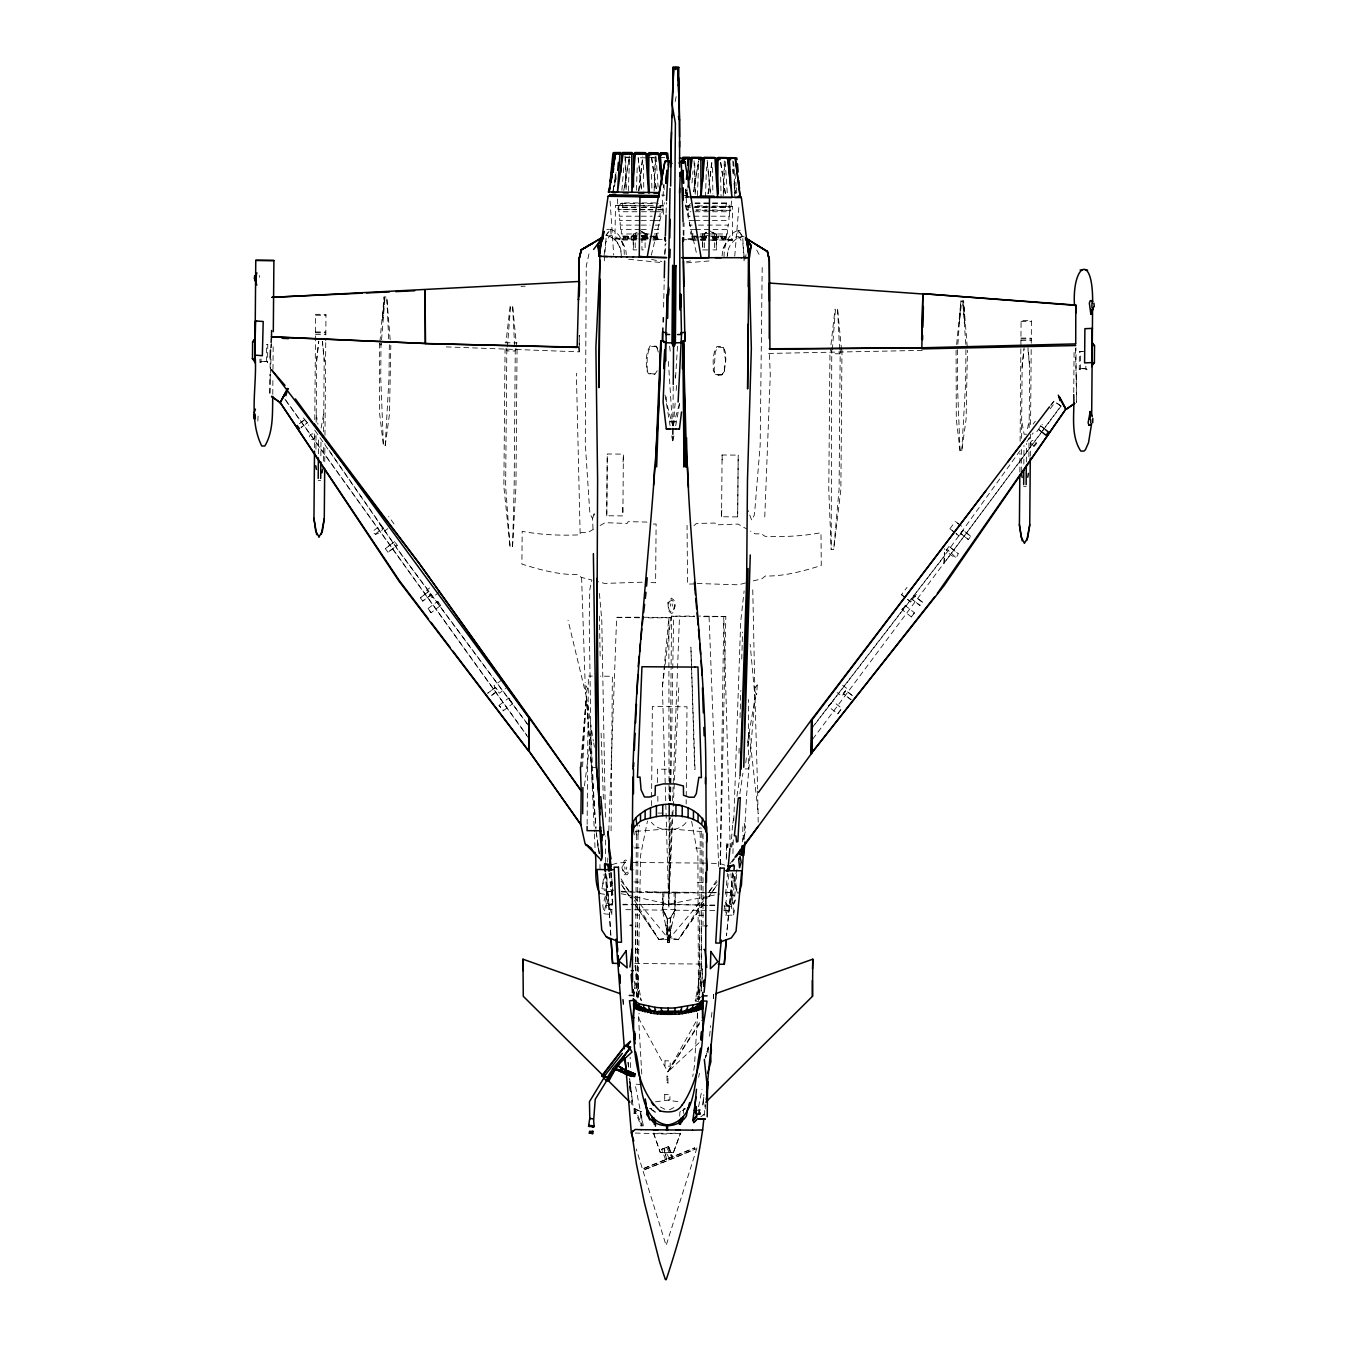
<?xml version="1.0" encoding="UTF-8"?>
<svg xmlns="http://www.w3.org/2000/svg" width="1347" height="1347" viewBox="0 0 1347 1347"><rect width="100%" height="100%" fill="white"/><g stroke="black" fill="none" stroke-linecap="round" stroke-linejoin="round"><path stroke-width="0.75" stroke-dasharray="5 3.75" d="M744.218 257.344L742.837 243.47L739.065 236.904L737.516 236.466L738.173 230.371L742.062 230.539M1076.556 375.207L1076.438 402.399L1075.916 347.644M663.65 214.291L663.667 205.889L660.182 205.67M699.733 926.315L699.682 962.836L697.712 999.188L699.362 999.205L701.332 962.852L701.905 835.14L700.861 827.496M701.383 926.332L701.332 962.852L699.362 999.171L697.712 999.171L699.531 962.869L700.255 835.14L699.211 827.496M710.745 240.035L732.482 240.086L732.532 206.495L711.586 205.973M815.07 724.114L944.601 555.806L944.617 548.616M270.141 368.202L270.175 357.847M636.34 834.803L635.616 962.516L637.013 998.834L635.464 962.499L635.818 925.978M637.99 834.82L637.266 962.533L638.663 998.868L637.114 962.499L637.468 925.961M703.033 926.332L703.033 831.335M380.982 342.626L380.746 377.716L383.44 445.689L385.191 445.705L389.485 414.017L390.815 345.287M515.261 349.193L514.167 486.57L512.567 546.697L510.058 546.663L503.862 486.604L505.058 349.041M517.046 349.142L515.952 486.705L512.567 546.697M606.773 515.766L607.261 453.99L623.375 454.124L622.886 515.901L606.773 515.766L607.261 453.99M840.225 347.863L839.08 489.382L833.675 549.475L831.166 549.458L828.775 489.432L829.971 351.87M841.976 349.883L840.865 489.533L833.675 549.475M957.582 349.698L957.347 382.733L960.057 450.689L961.792 450.706L966.102 419.018L967.432 350.287M259.954 359.06L259.937 362.596L261.453 361.518L267.06 361.585L267.615 362.663L267.767 344.478L266.639 344.445L266.487 362.663M261.049 362.629L261.082 359.043M272.784 394.351L272.902 379.719M272.986 369.263L273.188 344.159M314.541 447.692L314.693 430.131M314.777 419.641L315.653 314.306L325.974 314.39L325.755 340.724M315.939 449.208L316.074 432.202M316.158 422.318L316.697 358.773L318.633 341.515M318.414 453.754L318.549 437.304M320.872 455.825L321.007 439.375M323.347 461.112L323.482 444.409M323.6 431.899L324.206 358.841L322.539 341.549M324.762 461.718L324.913 443.584M324.981 435.182L325.755 342.071M379.5 343.148L379.669 413.933L383.44 445.689M389.334 344.748L389.014 377.8L385.191 445.705M506.826 349.126L505.647 486.486L510.058 546.663M587.124 824.364L588.353 676.059L592.36 676.093M606.588 891.478L607.194 874.691M611.083 830.846L612.363 676.261L600.358 676.16M627.971 872.081L625.783 873.058M634.117 1113.548L634.168 1109.036L635.7 1109.052L635.666 1113.565L634.117 1113.548L635.666 1113.565M634.892 1113.582L634.168 1109.036M651.527 805.624L651.578 799.377M651.594 797.306L652.352 706.502L686.987 706.788L686.229 797.677M703.824 903.551L678.332 939.482L658.936 939.549L635.178 904.679M673.382 1152.645L680.521 1133.164L673.382 1152.645L660.316 1152.544L653.514 1132.945M625.783 909.663L662.657 910.117L662.808 892.152L645.567 891.933M665.149 664.408L670.907 617.785L668.853 617.633L662.387 686.717L668.836 908.316L669.779 817.545M669.914 800.758L671.109 666.496M671.126 664.391L671.564 616.151L694.547 616.05M671.429 600.476L669.24 601.553L668.297 605.864L669.173 610.208L671.328 612.026L673.517 610.242L674.46 605.931L673.584 601.587L671.429 599.769M673.87 435.889L672.759 441.984L672.81 436.175M672.894 425.804L673.231 386.32M675.352 892.27L675.201 910.235L716.318 910.42M683.535 1113.43L683.586 1108.918L685.118 1108.935L683.586 1108.918M686.179 803.89L686.212 799.748M698.857 1114.121L698.908 1109.608L700.44 1109.625L700.389 1114.137L698.857 1114.121L700.389 1114.137M699.632 1114.137L698.908 1109.608M721.554 516.76L722.093 454.983L738.207 455.134L737.668 516.911L721.554 516.76L721.84 508.223M726.319 859.319L726.437 843.643L727.868 843.643L727.835 847.566M726.538 857.433L726.437 843.643M735.698 899.914L732.347 906.868L725.848 904.948L725.881 915.539L733.627 914.933L730.95 873.698M737.668 516.911L738.207 455.134M831.773 347.779L831.166 549.458M956.084 350.186L956.286 418.934L960.057 450.689M965.934 349.765L965.631 382.801L961.792 450.706M1019.847 471.989L1019.999 453.097M1020.1 441.277L1021.093 320.485L1031.432 320.569L1031.213 346.903M1021.262 471.938L1021.447 448.871M1021.531 438.381L1022.137 364.953L1024.09 347.694M1023.838 464.042L1023.989 445.537M1026.33 462.004L1026.481 443.5M1028.889 456.852L1029.041 438.061M1029.142 427.622L1029.647 365.003L1027.997 347.728M1030.303 456.061L1030.489 434.306M1030.573 424.574L1031.196 348.233M1073.744 392.499L1074.115 348.991M1083.241 351.533L1079.402 351.533L1079.25 369.718L1079.823 368.657L1083.106 368.657L1086.389 368.708L1086.945 369.785L1086.962 366.249M1080.378 369.735L1080.53 351.516L1079.402 351.533M1085.817 369.785L1085.85 366.216M269.838 393.307L270.057 374.483M669.627 800.64L670.082 769.272L657.42 769.154L657.639 783.802M697.359 1013.533L697.291 1019.224L667.843 1071.858L639.017 1018.921L639.017 1013.213M720.174 864.538L723.777 616.488L698.706 616.067M758.193 822.209L757.654 791.059M604.18 254.684L605.763 242.275L609.635 235.776L611.184 235.371C620.209 237.156 626.304 245.659 626.237 254.634M653.278 205.519L615.478 205.35L614.956 238.941L639.269 239.497M621.253 891.832L669.105 893.061L670.335 817.578M670.604 800.808L672.725 670.806M672.759 668.701L673.618 616.286L671.564 616.151M683.889 235.355L684.074 222.743M269.939 393.105L270.158 373.557M611.791 914.546L611.993 903.972L605.477 905.756L604.062 913.822L611.791 914.546L608.743 904.174L612.784 904.207M581.433 767.083L586.315 696.382L568.047 620.26M637.771 998.06L640.65 854.907L647.469 820.98M663.6 307.183L664.223 279.907M720.392 864.555L725.831 616.623L723.777 616.488L729.316 815.137M762.2 267.514L760.163 445.2L754.808 510.58L754.202 515.345L751.609 520.06L747.989 510.328M712.681 892.455L662.808 892.169L662.926 910.151L667.152 917.677L668.802 917.879L670.469 917.711L674.83 910.269L675.251 892.27L621.119 891.647M1060.897 406.003L1055.105 401.978L1060.897 406.003L944.079 563.181L944.449 552.27M708.455 1047.309L705.39 1057.934L708.96 1044.43M732.92 853.543L733.29 839.164M733.761 820.693L740.715 621.556L744.116 590.929M605.679 862.484L605.578 835.999M738.998 753.192L739.183 746.928M740.042 717.665L740.833 690.489M741.742 659.138L742.534 631.962M664.812 254.718L665.132 244.278M666.108 212.927L666.428 202.488M944.079 563.181L944.382 553.078M655.214 156.151L654.103 191.072L655.871 156.774M724.316 160.95L723.187 195.871L724.972 161.573M636.424 190.297L637.316 164.115M705.458 197.117L706.485 166.91M623.089 462.072L623.375 454.124M628.325 190.887L629.605 156.572M607.665 862.131L607.817 857.955M608.81 830.745L611.117 767.975M611.184 765.871L616.64 617.313L639.623 617.212M657.201 370.762L654.895 374.247L648.53 373.742L646.425 370.071L646.274 358.184L647.553 350.944L650.197 345.775L656.545 346.263L658.548 351.803M715.324 892.775L669.105 893.061L672.254 809.109M672.574 800.707L677.457 670.57M677.541 668.466L679.511 616M697.426 195.685L698.706 161.371M764.776 516.928L770.282 374.937L769.356 352.459M270.175 378.911L270.343 374.735M270.427 372.648L271.016 358.083M271.437 347.661L271.606 343.502M674.83 910.269L670.469 917.879L668.853 941.856L667.152 917.846L663.229 910.656L663.987 892.808L662.808 892.169M679.696 1116.158L679.881 1112.083L682.744 1109.844M635.363 904.679L668.701 904.224L678.939 684.242M718.557 375.173L721.756 374.82L724.08 371.604L725.528 360.137L723.423 346.836L717.075 346.347L714.432 351.516L713.152 358.757L713.304 370.661L715.409 374.314L721.773 374.853L724.299 371.519L725.848 359.767L725.427 352.375L723.423 346.836M614.703 186.24L615.293 174.167M686.987 188.647L686.583 196.999L687.155 193.042M702.528 968.948L701.417 991.139L702.663 968.88M582.611 766.645L586.315 696.382L593.353 741.018M675.504 909.444L670.587 918.469L669.341 942.513L667.876 942.513L665.957 925.019L667.876 942.513L667.034 918.435L662.269 909.326L675.504 909.444L670.806 929.834L669.341 942.513L671.564 925.069L670.806 929.834L666.63 929.8L662.269 909.326M744.15 839.349L746.693 794.225L755.027 697.864L752.687 586.248M730.882 847.6L732.532 825.273M743.275 839.956L743.51 835.847L740.597 835.797M724.046 256.991C723.962 246.568 727.144 233.974 738.173 230.371L742.702 236.5L746.103 238.335M697.679 1012.944L694.429 1066.167L692.762 1076.522M677.507 346.246L675.436 379.719L675.217 375.729M390.175 339.848L386.757 296.98L384.097 296.963L382.497 320.704L385.023 296.963L381.134 345.068L379.719 343.839M713.422 998.245L713.691 994.355L713.287 998.531M689.31 196.477L686.465 196.477L686.919 190.23M713.405 998.548L713.691 994.355M658.296 352.106L656.545 346.263M727.868 843.643L727.616 847.061L726.622 847.044M732.751 872.856L726.488 935.811L732.667 873.075M604.365 260.796L606.268 235.287C614.855 237.139 621.388 245.12 621.236 253.926M615.158 182.047L615.764 173.864L616.253 180.195M957.869 344.327L960.933 300.886L959.249 323.179L961.741 300.903L963.61 300.92L967.213 346.701M507.415 346.869L510.564 306.375L512.651 306.392L516.608 346.768M605.359 874.186L601.823 888.683L606.588 891.445L605.477 905.756L610.359 905.016L612.868 901.648M832.328 349.681L835.477 309.204L837.581 309.221L841.521 349.58L839.838 353.806L832.025 353.739L830.409 349.496L835.022 309.187M270.646 348.115L270.932 344.377M657.706 209.863L661.899 209.745L663.886 184.775M708.842 210.401L730.764 210.351L731.589 199.945M733.728 172.887L734.064 168.729M673.348 425.585L675.167 402.854M676.16 390.445L676.817 382.178M621.893 190.247L623.897 166.085M691.988 182.956L692.998 170.884M510.109 306.375L505.967 342.559M580.405 766.999L586.315 696.382L595.997 827.866M685.236 193.463L685.589 189.422M734.738 256.166L739.099 204.306M742.399 841.875L742.719 838.036L745.261 838.204M379.905 341.801L384.097 296.963M724.046 910.875L724.821 902.557M725.595 894.24L727.548 873.445M630.514 1067.599L630.177 1057.277M703.824 1097.115L702.831 1105.146L703.858 1094.69M707.95 1052.883L708.775 1044.514M709.6 1036.163L710.627 1025.707M711.435 1017.339L712.26 1008.987M733.593 874.035L730.596 904.662L725.764 904.679L728.929 874.051M664.879 253.472L665.906 243.117M956.639 344.529L960.933 300.886M686.953 197.066L687.374 193.042M704.178 1115.468L705.256 1105.146M624.772 866.946L624.991 869.27M672.389 606.217L672.17 603.894M316.663 361.08L318.835 341.229M745.8 762.823L746.693 754.674M747.585 746.507L749.168 732.145L758.31 813.841M1022.12 367.26L1024.074 349.378M638.747 190.971L642.755 156.084M708.084 193.732L711.856 160.882M686.465 196.477L686.953 192.318M702.831 1105.146L703.841 1096.963M638.747 191.005L642.957 156.723M708.101 193.8L712.294 159.502M662.387 686.717L664.896 666.428M602.783 883.918L604.012 874.304M584.463 785.789L591.552 730.781M732.482 240.086L727.313 239.8L723.137 248.606L721.908 256.907M744.251 236.937L742.702 236.5C733.644 238.116 727.414 246.535 727.329 255.509M634.69 834.82L635.245 830.981M636.34 834.837L637.737 825.256M637.99 834.837L639.387 825.273M727.094 256.923L728.323 248.623M732.852 823.202L734.115 814.901M736.944 796.229L740.092 775.485M731.758 847.061L733.004 838.844M739.84 793.72L742.938 773.212M747.602 742.433L755.027 697.847L750.144 644.253M613.121 190.601L616.084 172.483M629.352 156.572L623.745 190.819L629.672 155.949M698.453 161.371L693.503 191.594L698.773 160.748M733.627 914.933L735.058 906.582M321.108 428.06L323.751 413.377M1027.559 428.716L1029.209 419.54M613.154 190.567L616.135 174.184M675.706 425.703L679.764 403.325M698.655 1077.28L699.396 1073.273M701.939 966.001L695.204 1000.939L700.524 1002.101M698.588 1106.712L702.006 1089.252M675.184 101.53L676.733 93.566M725.629 207.32L726.572 202.926M588.993 253.876L586.265 265.999L585.288 443.685L589.565 509.149L590.053 513.897L592.596 518.679L593.017 529.506M651.258 255.256L664.391 202.673M679.359 403.814L675.083 419.17M746.12 254.532L744.133 262.008L742.685 236.466L738.173 230.371M606.588 891.428L612.868 891.596L606.588 891.445L602.783 905.437L604.062 913.822M593.943 513.864L592.596 518.679L594.633 513.83M705.39 1057.934L708.135 1048.101M674.527 421.005L672.894 426.494L671.378 420.769M725.881 915.539L729.114 905.235L723.036 905.15M696.955 1147.897L666.125 1245.504L636.255 1149.008M670.671 603.877L670.419 606.201M626.507 869.27L626.759 866.963M702.174 981.576L695.204 1000.939L702.528 996.022M516.036 348.166L514.924 350.978L507.095 350.91L506.034 348.082M698.386 1114.272L700.608 1108.985L694.749 1111.443M257.833 421.055L258.203 413.697M656.511 346.718L650.769 346.263L648.362 351.331L647.166 358.403L647.25 369.987L649.153 373.557L654.895 374.011M961.539 526.206L955.427 521.407L961.505 526.239M954.467 532.402L949.921 528.765L954.501 532.368M955.444 557.254C934.347 535.668 955.528 566.548 958.188 553.617L949.029 546.411L958.188 553.617M723.137 248.606L727.313 241.837L732.6 238.082L737.516 236.466M912.172 599.348L914.63 596.064L922.375 602.16L919.917 605.426L912.172 599.348L919.917 605.426M960.546 533.463L968.308 539.507L960.546 533.463L963.004 530.179L970.749 536.274L968.291 539.541M699.026 1042.78L667.843 1071.858L700.204 1021.615M703.403 900.89L678.332 939.718L668.567 937.31L658.936 939.549L635.178 904.814M709.111 892.068L717.092 879.709M1042.898 432.808L1038.251 429.171L1040.709 425.888L1046.905 430.754M1040.709 425.888L1045.323 429.575M667.843 1071.858L702.157 1019.965M703.824 903.685L678.332 939.718L668.567 937.31M715.964 886.511L708.69 896.816L717.176 884.743M812.258 727.498L944.365 555.89L1021.043 449.342M1026.953 441.496L1033.098 432.959M1050.239 408.747L1055.206 402.248M732.398 861.895L734.856 858.51M686.027 822.562C678.635 832.328 658.599 832.227 651.392 822.259M812.746 739.116L1061.183 405.969M949.888 528.815L955.427 521.407M901.53 594.701L906.144 598.253L901.53 594.701L907.036 587.343M1033.166 424.086L1035.372 421.14M828.237 706.417L832.884 701.299L828.237 706.417L837.733 713.843L841.841 708.37L832.362 700.928M946.301 550.064L949.029 546.411M901.918 609.534L905.42 605.679L901.918 609.534L911.363 616.926L914.461 612.801L905.016 605.409M1036.786 431.663L1042.292 424.305M959.081 535.971L956.016 533.564L959.047 536.005L964.587 528.613M907.625 599.499L910.69 601.89L916.229 594.498L913.182 592.108M731.185 862.131L733.644 858.881L729.956 863.747M1050.711 405.194L1055.762 398.527M1050.98 405.279L1056.065 398.594M628.409 873.092L627.146 874.742L624.2 874.708L621.893 867.62L624.318 860.565L625.799 859.992L628.493 862.265M621.27 256.014C621.354 246.619 615.747 237.156 605.998 235.304L610.629 229.259C621.001 232.846 624.436 244.632 624.25 254.634M605.998 235.304L610.629 229.259L606.739 229.36M721.756 374.82L724.299 371.519M910.69 601.89L907.659 599.449M1030.287 442.927L1033.991 446.093C1026.431 444.712 1033.519 435.822 1036.264 443.281M655.753 202.926L621.169 202.926L618.307 207.118L635.649 207.118M690.506 203.481L687.66 207.118L691.617 207.118M970.716 536.308L962.97 530.213M658.936 939.314L668.853 939.246L703.723 897.809M709.078 891.428L717.126 881.864M922.375 602.16L914.613 596.115M693.974 525.65L696.332 523.461L715.004 523.057L715.998 524.859L738.038 524.067L746.608 528.916M499.08 705.34L508.695 698.083L512.719 703.639L503.105 710.896L499.08 705.34L503.643 710.543M304.944 419.456L298.664 424.221L304.961 419.489L307.352 422.773L301.071 427.538L307.352 422.773M388.003 552.287L385.326 548.599L394.604 541.561L397.281 545.266L387.97 552.253L397.281 545.266M422.722 601.082L420.331 597.765L428.178 591.804L430.569 595.138L422.722 601.082L430.569 595.138M428.077 608.541L437.64 601.318L440.654 605.493L431.091 612.717L428.077 608.541L431.091 612.717M495.494 687.324L487.648 693.284L495.528 687.357L497.902 690.641L490.055 696.584M491.604 695.389L497.902 690.641M375.443 534.321C393.644 516.339 375.173 542.588 373.068 531.038L380.932 525.128L383.306 528.411M387.852 528.63L384.737 530.937L387.818 528.596M385.36 548.633L394.637 541.612M429.727 587.898L426.595 590.205L432.017 597.698L439.728 591.804M420.348 597.799L428.194 591.838M501.842 679.898L493.962 685.758L499.35 693.2L505.63 688.485M700.827 1116.798L704.094 1114.457L699.497 1114.407M508.695 698.083L512.719 703.639M437.64 601.318L440.654 605.493M703.656 233.974L706.586 232.24L703.454 233.974M634.1 233.974L637.131 232.24M593.438 529.27L587.999 532.435L581.584 532.419L578.233 534.894C559.476 535.685 540.602 534.776 522.181 531.341L521.895 564.09C540.063 569.781 558.618 574.916 577.897 574.613L581.214 577.375L591.872 580.018L589.784 589.632L589.245 620.293L591.333 767.504L594.381 831.874M600.088 525.515L605.123 522.67L627.163 523.461L628.157 521.659L646.829 522.064L648.042 523.175M675.251 892.27L674.056 892.893L674.51 910.757M669.442 1109.81L674.864 1107.066M661.646 1149.294L668.802 1146.415L672.507 1156.787L666.597 1159.228L665.536 1159.615L661.646 1149.294L668.802 1146.415M643.63 1168.506L694.715 1147.897L695.22 1149.193L669.678 1159.818L644.135 1169.802L643.63 1168.506L694.715 1147.897M644.135 1169.802L695.22 1149.193M667.742 1146.802L672.507 1156.787L665.536 1159.615M737.786 238.116L742.702 236.5L745.985 238.234M612.178 864.606L617.65 862.922L627.062 862.518M745.598 582.931L738.543 584.817L696.837 583.47M753.293 580.911L761.964 578.772L765.264 576.028C784.543 576.331 803.098 571.179 821.266 565.487L820.997 532.738C802.559 536.173 783.685 537.083 764.944 536.291L761.577 533.816L755.162 533.85L750.548 531.139M634.993 896.748L668.701 904.224L707.495 896.428M709.549 896.024L719.753 893.97M686.482 261.705L690.573 260.964M637.266 235.237L614.956 238.941L637.064 238.924M687.879 238.874L708.168 235.489M729.737 895.957L738.207 894.711M655.518 1101.795L667.708 1100.196L679.865 1101.93M675.201 1133.096L666.883 1134.039L631.288 1132.928M686.583 262.867L709.28 260.931M635.868 831.335L669.341 828.792L702.41 831.655M617.431 198.952L618.071 209.374L636.609 209.29M685.64 189.136L686.936 209.964L688.014 209.896M521.053 286.406L525.229 286.187M670.907 617.785L645.853 617.869M725.831 616.623L700.777 616.707M653.228 524.084L656.107 523.966L655.619 582.729L650.433 582.561M698.521 915.421L705.676 915.152M698.42 949.787L701.77 949.669M697.679 882.487L703.808 882.302M694.446 583.908L687.542 584.127L687.054 525.364M642.182 582.19L604.618 583.419L597.529 581.534M745.127 768.952L748.646 768.868L748.376 699.43M634.218 847.937L642.536 847.751M768.531 353.453L922.274 350.372M662.101 239.513L653.834 239.564M658.885 205.973L663.667 205.889M685.859 205.923L694.008 205.872M732.532 206.495L712.058 206.529M725.41 892.606L731.472 892.522M622.853 904.847L633.275 904.713M639.505 232.98L642.266 232.947M266.639 344.478L267.767 344.478M632.231 862.467L706.182 863.107M684.646 195.332L687.761 195.315M634.033 1108.413L640.499 1111.814L641.155 1126.143L634.033 1108.413L641.458 1111.814L642.115 1126.143L635.009 1108.413M640.499 1111.814L641.458 1111.814M695.052 202.926L727.498 202.926L730.444 207.118L695.17 207.118M621.169 203.481L656.612 203.481M695.052 203.481L727.498 203.481M641.492 207.118L655.905 207.118M656.78 207.118L661.091 207.118L658.144 203.481M636.205 207.32L618.795 207.32L618.795 211.748L639.96 211.748M641.425 207.32L655.484 207.32M656.326 207.32L660.552 207.32L660.552 211.748L656.326 211.748M690.455 207.32L688.132 207.32L688.132 211.748L690.876 211.748M694.193 207.32L729.906 207.32L729.906 211.748L694.244 211.748M641.391 211.748L655.484 211.748M639.96 216.194L619.25 216.194L619.25 211.748M641.34 216.194L652.116 216.194M657.959 216.194L660.081 216.194L660.081 211.748M639.96 220.622L619.704 220.622L619.704 216.194M641.307 220.622L654.777 220.622M655.214 220.622L659.626 220.622L659.626 216.194M693.991 220.622L689.058 220.622L689.058 216.194M694.917 220.622L728.98 220.622L728.98 216.194M639.977 225.101L620.176 225.101L620.176 220.622M641.273 225.101L650.079 225.101M655.214 225.101L659.154 225.101L659.154 220.622M692.139 225.101L689.512 225.101L689.512 220.622M698.504 225.101L728.508 225.101L728.508 220.622M639.977 229.529L620.63 229.529L620.63 225.101M641.223 229.529L649.826 229.529M654.288 229.529L658.7 229.529L658.7 225.101M695.22 229.529L689.967 229.529L689.967 225.101M695.574 229.529L728.037 229.529L728.037 225.101M649.069 233.974L621.321 233.974L621.321 229.529M654.288 233.974L657.993 233.974L657.993 229.529M693.402 233.974L690.674 233.974L690.674 229.529M700.137 233.974L727.346 233.974L727.346 229.529M636.289 236.045L622.011 236.045L622.011 233.974M641.071 236.045L649.069 236.045M652.79 236.045L657.302 236.045L657.302 233.974M696.618 236.045L691.348 236.045L691.348 233.974M700.103 236.045L726.656 236.045L726.656 233.974M637.114 236.5L622.735 236.5L622.802 238.082L637.114 238.082M641.509 236.5L657.589 236.5L657.521 238.082L641.509 238.082M692.089 236.5L707.714 236.5M711.755 236.5L726.942 236.5L726.875 238.082L711.755 238.082M692.089 238.082L707.276 238.082M688.418 239.48L697.039 239.463M636.289 240.035L623.156 240.035L623.156 236.045M641.071 240.035L649.742 240.035M652.79 240.035L656.141 240.035L656.141 236.045M697.409 240.035L692.51 240.035L692.51 236.045M700.103 240.035L710.425 240.035M636.676 249.902L633.191 249.902L633.191 233.974M707.714 249.902L702.528 249.902L702.528 233.974M713.001 249.902L716.486 249.902L716.486 233.974M625.362 157.128L628.931 157.144M651.897 157.852L655.467 157.868M685.741 196.696L689.108 196.696M652.857 209.879L639.977 209.812M695.978 209.846L707.158 209.896M712.681 892.505L716.469 892.472M725.242 892.539L731.64 892.522L731.488 910.488L723.911 910.454M655.063 1111.864L649.624 1108.446L655.063 1111.864L655.181 1115.956M685.017 197.403L689.092 197.437M675.352 892.303L692.493 892.354M640.414 157.784L646.358 157.818M697.426 205.872L706.299 205.923M643.209 205.923L650.534 205.973M700.592 239.497L707.697 239.53M641.105 239.513L650.348 239.564M711.822 240.12L719.214 240.17M622.92 904.258L626.961 904.292M631.103 904.308L714.937 905.066M634.74 963.475L702.124 964.065M315.636 315.232L325.974 315.316M1021.093 321.411L1031.432 321.495M315.501 331.951L325.839 332.052M1020.959 338.046L1031.28 338.215M315.501 332.793L325.822 332.877M1020.942 338.973L1031.28 339.057M315.484 334.342L325.806 334.426M1020.942 340.522L1031.263 340.606M505.108 342.795L517.096 342.896M1026.566 434.222L1024.09 434.205L1021.683 420.651M318.195 480.475L320.67 480.509M1023.653 486.654L1026.128 486.671M658.06 813.083L663.768 813.133M667.034 918.435L670.587 918.469M667.034 1076.741L667.96 1076.758M666.984 1082.298L667.927 1082.314M680.521 1133.416L653.514 1133.181L660.316 1152.544M660.333 1152.392L673.382 1152.493M639.993 209.307L652.874 209.475M712.243 209.947L730.764 210.351M636.592 209.778L618.071 209.374M707.158 210.385L695.961 210.25M639.539 205.906L615.478 205.35M708.404 206.495L692.644 206.293M713.068 239.598L727.313 239.8M638.832 238.941L647.789 239.025M700.996 240.019L706.333 240.086M1080.53 351.567L1083.241 351.584M694.547 616.64L673.618 616.286M643.782 617.229L668.853 617.633L669.021 800.556M639.623 617.802L616.64 617.313M612.228 891.562L606.352 891.428L606.201 909.393L612.077 909.478M622.011 891.647L625.934 891.748M648.328 157.279L655.467 157.38M625.362 157.599L632.501 157.7M684.175 1108.733L685.387 1108.749L679.881 1112.083M653.127 239.109L661.731 239.311M695.709 239.951L683.939 239.665M661.714 195.079L664.812 195.163M684.646 195.736L687.745 195.803M1079.823 368.657L1086.389 368.708M260.493 361.535L267.06 361.585M591.333 767.504L598.051 767.672M705.592 233.502L708.354 233.57M668.701 904.224L707.579 905.42M709.616 905.47L715.762 905.655M723.945 905.908L732.33 906.851M661.141 157.498L664.778 157.616M686.061 206.125L689.277 206.226M657.706 209.56L661.899 209.745M695.658 848.038L703.976 848.307M446.295 346.886L579.21 351.87L579.277 335.302L579.21 351.87L578.57 347.156M633.999 881.931L640.128 882.184M635.279 949.315L638.63 949.467M635.346 914.933L638.916 915.101M711.368 863.259L720.763 863.814L726.201 865.599M641.121 1084.638L635.043 1084.049L644.051 1129.392M686.936 209.964L688.014 210.048M628.712 259.247L661.798 262.648M715.409 374.314L718.86 375.207M601.823 888.683L613.558 890.199M621.371 891.192L625.277 891.697M599.701 893.516L608.137 894.896L610.865 936.822M712.176 236.23L732.246 239.951M641.307 235.27L651.342 237.123M653.346 237.493L661.377 238.991M651.578 259.449L661.865 261.486M608.743 904.174L610.982 936.838M621.119 893.684L633.023 896.311M723.39 347.56L717.648 347.105L715.24 352.173L714.129 370.829L716.032 374.399M625.783 873.849L622.971 870.044L623.004 865.346L625.884 861.592L628.039 863.41M660.451 1106.998L665.839 1109.793M712.546 232.24L715.577 233.974M646.223 233.974L641.677 231.381L646.021 233.974M712.445 232.24L715.375 233.974M911.363 616.926L914.461 612.801M837.733 713.843L841.841 708.37M842.633 685.253L847.33 688.822L841.774 696.214L837.11 692.611M851.018 699.767L843.273 693.671L845.731 690.405L853.476 696.5L845.714 690.439L843.306 693.654L851.051 699.75M1038.268 429.121L1044.464 434.003M709.515 230.505L713.809 233.974M640.162 230.505L644.455 233.974M621.119 881.039L629.066 890.737M634.37 897.203L668.853 939.246M303.412 417.89L308.8 425.332M379.349 523.478L384.754 530.971M527.199 723.625L399.217 551.445L329.089 450.403M528.226 725.242L398.981 551.344L314.945 430.434M394.031 523.949L388.643 516.49M284.992 399.217L526.761 735.209M529.001 738.611L285.177 399.537M725.663 902.591L728.037 906.043M629.234 896.024L620.916 883.901L629.234 896.125M621.085 878.884L629.992 893.162M634.437 900.284L658.936 939.549M663.229 910.656L667.152 917.677L668.853 941.856M756.66 249.986L759.624 255.358M669.156 1158.117L663.852 1148.368L666.597 1159.161L663.852 1148.435M666.597 1147.341L671.715 1157.157L668.516 1146.533M621.304 240.911L623.745 246.77M737.55 893.095L734.553 885.013L732.92 875.297M634.521 981.222L641.256 1000.653L634.925 965.647M736.944 889.896L734.317 875.432M670.857 418.866L666.294 401.692L666.243 395.563M685.286 204.896L697.056 255.644M599.247 853.409L596.115 831.352M622.095 202.926L623.004 207.32M597.546 844.468L599.331 853.863L596.468 833.961M691.651 821.367L697.898 855.412L698.42 1000.669M316.225 414.472L317.943 424.153M593.724 743.073L594.448 747.181M734.182 183.192L735.866 193.463M665.081 395.041L670.082 425.652M671.766 435.872L672.759 441.984M720.578 162.465L725.595 195.298L720.578 161.017M651.477 157.65L656.511 190.499L651.477 156.218M732.398 169.284L732.987 173.325M734.166 181.407L735.95 193.53M599.432 593.488L601.772 620.327L605.409 817.528M641.778 1073.997L638.36 1014.476M608.945 873.159L612.801 902.221M629.689 1079.048L632.922 1105.146L629.689 1078.577M669.644 346.179L670.335 352.392M605.83 874.051L608.137 894.896M707.192 162.886L710.391 193.126M638.091 158.087L641.509 190.348L638.276 157.515M629.756 1086.17L630.396 1092.232M605.746 873.782L608.996 904.241M629.756 1085.951L630.396 1092.08M707.175 160.259L710.408 193.059M628.089 1062.261L628.695 1068.373M735.007 173.645L736.152 185.751M736.338 187.772L736.91 193.833M1027.98 349.412L1029.63 367.327M322.354 341.262L324.172 361.148M610.629 229.259L611.184 235.355M628.005 1062.446L628.375 1066.639M629.672 1081.304L630.581 1091.794M631.322 1100.179L631.692 1104.372M609.77 873.024L612.447 903.702L607.598 903.601L605.123 872.923M610.915 872.418L612.851 895.317M586.315 696.382L595.93 829.264M611.858 878.766L612.885 891.243M611.05 872.536L612.919 897.506M965.816 344.411L962.684 300.903L964.839 323.229L963.61 300.92M599.415 616.084L600.173 657.908M837.581 309.221L839.838 353.806M663.886 184.623L664.425 192.688M610.073 201.107L613.727 255.105M512.651 306.392L514.672 346.92M725.208 161.573L727.464 195.904M656.107 156.774L658.094 187.065M388.677 338.855L386.757 296.98M259.281 275.529L259.399 277.33M668.398 361.434L672.456 425.568M705.003 1103.917L705.373 1110.181M732.819 160.899L733.526 173.241M734.098 183.512L734.805 195.854M623.004 999.575L623.341 1005.855M622.971 999.104L623.375 1006.832M590.777 731.017L594.701 814.649M634.757 984.691L634.942 988.732L634.74 982.721M594.465 833.928L595.037 848.307M709.078 616.758L718.709 866.66M694.059 160.815L695.22 195.046L694.749 162.263M695.052 769.592L690.893 647.116L694.665 769.541M624.957 156.016L626.119 190.247L625.648 157.464M733.745 161.539L734.923 197.908M580.136 533.479L576.381 373.254M581.601 577.476L585.12 682.592M755.01 697.881L757.603 788.988M729.367 817.242L730.192 846.505M1075.462 348.402L1076.337 385.916M720.662 177.131L721.083 197.285M651.594 174.335L651.931 190.466M722.093 454.983L722.245 462.93M712.445 167.584L712.9 193.833M643.378 164.789L643.832 191.055M622.735 507.364L622.886 515.901M683.047 221.447L683.266 236.079M657.824 796.346L657.908 802.627M603.389 799.091L601.116 733.172M599.971 864.606L600.021 870.415M669.038 817.376L669.105 893.061M729.434 211.748L729.434 216.194L688.586 216.194L688.586 211.748M726.168 236.5L726.403 238.082M725.494 236.045L725.494 240.035M724.787 236.5L724.787 238.082M724.316 236.5L724.316 238.082M722.11 236.5L722.127 238.082M721.453 236.5L721.453 238.082M718.591 236.5L718.591 238.082M717.783 236.5L717.799 238.082M716.25 233.974L716.25 249.902M715.728 236.5L715.56 238.082M715.274 236.5L715.274 238.082M714.735 236.5L714.735 238.082M714.449 233.974L714.449 249.902M714.078 236.5L714.078 238.082M713.556 236.5L713.556 238.082M713.371 236.5L713.371 238.082M713.001 236.5L713.001 238.082M712.563 236.5L712.563 238.082M706.451 236.5L706.451 238.082M706.03 236.5L706.03 238.082M705.643 236.5L705.66 238.082M704.952 236.5L704.952 238.082M704.582 233.974L704.582 249.902M704.296 236.5L704.296 238.082M703.757 236.5L703.757 238.082M702.949 236.5L702.949 238.082M702.78 233.974L702.78 249.902M701.231 236.5L701.231 238.082M694.715 236.5L694.715 238.082M694.244 236.5L694.244 238.082M692.863 236.5L692.863 238.082M692.156 236.5L692.156 238.082M657.05 236.5L657.05 238.082M656.814 236.5L656.814 238.082M655.433 236.5L655.433 238.082M654.962 236.5L654.962 238.082M647.132 233.974L647.132 242.022M646.897 233.974L646.897 242.022M646.728 236.5L646.728 238.082M646.206 236.5L646.206 238.082M645.92 236.5L645.92 238.082M645.381 236.5L645.381 238.082M645.095 233.974L645.095 249.902L641.963 249.902L641.963 233.974M644.725 236.5L644.725 238.082M644.018 236.5L644.018 238.082M643.647 236.5L643.647 238.082M643.226 236.5L643.209 238.082M642.401 236.5L642.401 238.082M636.306 236.5L636.121 238.082M635.599 236.5L635.599 238.082M635.228 233.974L635.228 249.902M634.942 236.5L634.942 238.082M634.403 236.5L634.403 238.082M634.117 236.5L634.117 238.082M633.949 236.5L633.932 238.082M633.595 236.5L633.595 238.082M633.427 233.974L633.427 249.902M631.895 236.5L631.878 238.082M631.086 236.5L631.086 238.082M627.55 236.5L627.55 238.082M625.362 236.5L625.362 238.082M624.89 236.5L624.89 238.082M623.509 236.5L623.509 238.082M623.274 236.5L623.274 238.082M664.745 1094.505L664.694 1099.826L669.914 1099.876L669.964 1094.555L664.745 1094.505M665.014 1060.83L664.98 1066.151L670.2 1066.201L670.234 1060.864L665.014 1060.83M667.034 1075.765L666.967 1083.443L667.91 1083.459L667.977 1075.765L667.034 1075.765M757.216 684.983L756.711 694.715L753.899 689.479L757.216 684.983M742.837 826.704L742.786 832.85L744.201 835.864L745.901 829.685L744.302 823.589L742.837 826.704M667.876 602.816L668.634 611.151L671.345 613.424L672.81 612.851L675.251 605.796L674.173 600.392L671.463 598.119L667.876 602.816M735.193 876.375L732.212 902.894L734.216 902.978L737.011 869.691L735.193 876.375M587.46 688.469L585.928 693.402L584.783 683.67L587.46 688.469M312.824 433.785C305.298 435.132 312.15 444.022 315.097 436.714L312.858 433.818M651.342 1108.48L649.793 1108.463L651.342 1108.48M703.471 238.082L703.471 236.5L703.286 238.082M628.224 238.082L628.224 236.5L628.224 238.082"/><path stroke-width="1.5" d="M746.339 238.015L749.252 257.681L748.006 243.504M529.186 747.013L529.186 751.222L581.028 824.852L528.95 751.138L529.354 717.16L419.826 564.241L314.154 423.682M600.122 260.325L595.896 347.358L597.597 479.162L596.418 765.904L600.122 814.8M769.255 338.501L769.373 283.055L923.688 294.067M1075.714 343.536L1075.798 305.079L922.88 293.68L921.819 348.89L1075.714 345.539M270.175 357.847L270.494 349.967M680.892 342.273L684.781 341.195L685 332.221L680.757 332.978M529.102 722.228L529.118 718.136L295.38 398.897M633.46 186.913L633.629 154.602M632.164 847.987L632.854 777.051M632.248 828.658L632.484 981.778M659.929 1110.921C631.086 1083.847 633.107 1037.19 634.016 1000.585L633.326 998.666L634.791 1004.071C653.834 1015.486 682.458 1015.638 701.635 1004.424L703.185 999.036L702.528 996.022M654.019 1013.516L636.457 1009.139L633.662 1006.933L633.528 1003.616L635.38 1002.623L633.73 1001.596M635.195 1008.314L633.713 1004.559L635.548 1003.566M636.491 1009.139L635.212 1006.411L636.963 1005.418L641.61 1007.96L640.111 1008.954L636.508 1007.303L638.192 1006.31M638.141 1009.93L638.141 1008.145L639.741 1007.169M631.642 838.508L633.966 827.243L640.499 821.131L640.515 813.857C659.878 797.761 697.477 801.532 706.754 826.89L706.451 882.319M640.111 1010.688L640.111 1008.954L660.939 1012.59L685.589 1011.698L698.302 1008.465L702.78 1004.929L702.511 1000.956L707.007 1001.124L701.164 1039.918L701.45 1031.718M642.384 1011.395L643.782 1008.718L646.206 1009.391L644.96 1012.035M640.499 821.131L645.112 819.313L645.146 810.439M647.772 1012.607L648.867 1009.997L651.746 1010.536L650.82 1013.096M650.449 817.477L650.5 807.981M654.053 1011.967L654.053 1013.516A33.726 7.964 0.3 0 0 682.323 1013.668L698.268 1010.25A36.622 8.638 0.3 0 0 702.174 1007.809L702.78 1004.929L700.945 1003.919M645.112 819.313L656.393 816.602L656.427 805.523M657.437 1013.853L658.01 1011.328L681.616 1011.126L682.34 1013.668M660.939 1014.106L661.343 1011.597M656.393 816.602L662.69 815.71L662.724 804.934M664.526 1014.257L664.728 1011.765M668.146 1012.186L668.179 1008.061M662.69 815.71L669.19 815.743L669.223 804.024M706.451 842.7C711.182 823.859 690.994 816.029 675.908 815.777L675.958 805.001L669.072 804.058M675.453 1014.173L675.083 1011.664M678.955 1013.971L678.4 1011.445M682.188 816.737L682.255 805.658L675.975 805.001M685.589 1013.281L684.68 1010.705L694.833 1008.246L700.406 1004.845L702.208 1005.855C704.717 1037.931 701.332 1074.182 683.889 1102.503M688.081 817.68L688.149 808.183M688.637 1012.826L687.559 1010.199M691.449 1012.271L690.236 1009.627M693.419 819.565L693.469 810.709M694.025 1011.664L692.661 1008.97M696.315 1010.991L694.833 1008.246M698.015 821.417L698.066 814.16M702.612 181.626L702.73 159.401L698.79 159.367M698.302 1010.25L698.302 1008.465L696.719 1007.472M699.952 1009.475L699.952 1007.64L698.285 1006.63M701.248 1008.65L701.265 1006.765L699.514 1005.754M702.191 1007.809L702.208 1005.855M702.949 1007.32L702.511 1000.956M705.912 872.284L705.676 974.891L704.127 992.268M748.023 324.24L747.619 388.929L748.932 257.546L741.288 257.748M748.259 286.692L748.427 257.479L749.403 257.378L751.138 245.777L745.985 238.234L767.403 251.502L769.339 260.038L769.928 349.109L921.786 347.795L1075.681 343.906M529.32 721.066L529.354 717.16L581.197 790.807L580.793 824.768M1092.063 344.647L1092.181 328.55M252.478 358.976L252.613 341.667M254.987 354.463C257.765 384.366 247.848 417.957 261.756 445.992L264.82 446.025C273.626 431.309 272.313 412.973 272.768 396.439M255.088 341.919L255.762 260.358L273.896 260.527L273.306 331.615M255.004 362.831L255.206 338.063M314.508 451.127L313.952 519.066L316.68 534.675M318.212 478.421L318.38 457.862M318.953 536.948L322.32 531.493L324.273 519.151L324.694 468.773M320.687 478.454L320.822 462.004M578.452 299.556L577.139 347.442L425.332 343.485L271.522 336.918L271.084 342.508M600.324 256.334L599.28 256.216L597.647 244.43L602.816 237.089L581.348 249.818L579.227 258.388L578.452 300.011L579.261 258.338L581.298 249.885L603.153 237.055L593.572 249.448M582.679 813.807L582.897 787.507M587.107 826.452L587.073 830.644L601.082 830.762M647.638 257.344L639.791 256.317M666.058 334.039L666.209 342.795L671.749 342.862M672.035 163.408L670.772 163.021L670.857 141.132M672.911 69.573L672.928 67.35L678.804 67.434L678.602 92.303M672.725 92.253L672.911 69.539M673.012 80.483L673.045 77.587M675.857 69.606L675.874 67.417L678.804 67.401M672.827 434.239L672.877 428.43M673.247 384.366L675.403 123.284L672.052 104.174L673.685 68.428L678.029 68.461L679.073 104.376M678.501 80.534L678.534 77.638M679.562 147.193L679.612 141.199M680.504 307.655L680.622 294.05L680.302 307.503M691.129 197.437L709.499 197.521L708.96 257.664L701.114 257.816L684.95 161.539L682.458 161.455M696.332 1106.577L696.247 1114.424L694.496 1110.534L696.466 1089.268M769.423 301.206L769.289 260.005L767.403 251.502L745.767 238.301L751.138 245.777L749.791 251.62M812.342 980.532L812.494 996.292L705.794 1102.2M1019.814 474.851L1019.41 525.229L1022.137 540.854M1023.669 484.6L1023.787 470.204M1024.427 543.211L1027.761 537.672L1029.731 525.33L1030.287 458.148M1026.145 484.617L1026.296 466.113M1073.727 394.587C1074.771 412.94 1070.074 434.862 1080.782 451.077L1083.864 451.11L1085.413 449.746L1088.544 442.607L1091.609 423.749M1074.468 305.466C1071.976 264.837 1092.838 251.872 1092.636 301.475M1091.794 366.67L1091.996 341.902M1091.676 415.465L1092.569 309.759M1094.387 362.865L1094.522 345.556M600.088 279.132L598.944 387.633L599.836 256.25L601.789 256.418M633.46 768.884L633.494 793.753M1075.714 313.312L1075.798 305.079M620.091 993.648L522.956 959.199L523.276 996.292L604.769 1077.196M666.731 257.631L639.236 257.008L639.943 196.915L658.397 197.15M662.876 327.995L662.421 341.01L666.479 342.155L660.788 340.74L655.433 466.82M271.522 336.918L271.572 330.503M579.311 295.835L579.53 281.456L272.043 297.367M670.149 219.342L669.762 237.88M670.654 186.054L671.48 131.955M679.562 136.838L679.09 81.611L678.299 85.585M811.197 753.663L811.584 719.601L986.038 490.544M528.849 746.844L528.765 750.969L529.118 718.136M667.674 318.262L670.048 188.445M670.436 167.163L672.81 89.272M705.373 783.617L705.491 777.32M663.263 321.866L663.364 317.673M664.273 277.802L664.643 261.015M1090.868 424.322L1088.948 425.282L1088.123 422.722L1090.211 411.559L1089.672 418.631L1090.211 411.559L1092.282 416.678M634.134 1002.134L634.184 1000.232L635.515 1000.754L634.134 1002.134L635.498 1001.848M645.146 1100.701L647.587 1115.518C655.063 1128.904 678.736 1129.123 686.431 1115.855L687.778 1107.571M711.384 1051.064L710.728 1044.514M922.56 339.629L922.661 335.487M922.863 327.203L923.385 306.493M921.651 339.41L922.88 293.68L1075.815 305.365M668.651 287.012L668.398 295.347L668.769 288.999M740.092 775.485L746.642 579.766L747.467 480.458L751.34 348.721L748.949 257.513L741.338 197.437L739.789 197.319M812.51 968.863L812.797 959.199L715.678 993.648M1092.771 301.408L1090.295 300.566L1089.336 303.109L1090.868 314.322L1093.545 307.268L1090.868 314.322L1091.003 309.305M665.384 235.927L666.041 215.032M750.279 554.981L743.746 767.218L748.09 568.518L741.052 769.255M254.802 339.259L255.374 321.158L256.553 321.007M702.814 1001.966L702.461 1018.147L703.336 1018.197M656.646 466.853L661.007 340.774M667.169 309.406L667.354 293.932L665.805 334.443L669.728 334.494M669.863 257.647L670.166 249.296M679.562 192.89L680.319 172.113L679.663 176.221M578.57 347.156L425.484 343.653L425.046 289.79L425.298 307.099M673.214 81.039L673.685 68.428M665.873 360.811L665.687 342.407L663.094 401.793L666.31 428.885L670.318 428.986L666.31 428.885M662.606 340.993L662.539 332.019M679.343 1124.341L679.511 1120.249M680.538 1124.358L680.807 1118.229M702.764 1009.004L702.982 1003.986L701.13 1002.976M633.561 766.78L633.747 762.604M634.336 750.077L635.111 733.374M635.582 722.918L636.457 704.127M636.946 693.671L637.805 674.881M703.201 999.036L700.524 1002.555L697.291 1004.138L675.049 1007.926L674.83 1012.035L674.578 1010.637M812.494 996.292L812.797 959.199M632.905 768.952C637.687 625.934 658.767 484.028 660.821 340.774L660.821 340.774M687.509 178.208L689.142 157.734L684.764 157.582L683.316 163.206M678.097 402.046L681.515 334.561L680.622 294.05M666.496 200.4L668.6 161.118L665.738 161.017L671.496 161.219M702.511 996.511L702.73 992.419M743.578 849.62L741.422 885.08L739.082 893.112M739.772 850.226L739.537 854.352L742.45 854.402L742.921 846.152M811.719 736.994L811.517 753.158L944.045 585.676L1065.797 409.168L937.327 593.438M620.731 172.584L621.826 154.434L617.751 153.659L625.665 153.827L625.126 154.484M689.715 179.404L690.927 159.232L688.149 159.165L687.492 163.189M701.164 1039.918L701.635 1032.004M653.598 485.072L654.693 466.769M710.812 1053.708L710.711 1048.219L710.879 1061.773L707.663 1073.104M700.592 1048.219C694.109 1071.37 699.278 1119.862 667.523 1125.014C636.878 1120.216 642.149 1074.182 635.632 1052.024M668.314 165.226L668.6 161.118L670.772 163.021M1090.7 419.574L1090.784 422.689M646.56 586.13L647.2 577.779M718.338 964.233L724.282 964.3L726.168 939.886M724.282 964.3L726.286 939.852M617.684 170.497L618.357 162.431M686.431 179.336L686.785 175.312M687.627 165.226L688.149 159.165L691.6 158.576M632.501 845.781L630.497 869.556L632.753 869.59M681.565 1007.438L681.228 1011.513L680.706 1010.115M742.062 845.697L741.254 855.294L743.797 855.446L744.942 842.027M704.38 980.077L703.824 986.341L704.329 979.993M721.318 940.004L706.569 1092.754M727.75 871.357L729.889 848.475M638.192 666.529L639.202 656.056M639.623 651.881L640.431 643.512M640.835 639.32L641.846 628.864M733.997 869.943L734.384 865.868L729.771 865.885L729.35 869.977M613.188 172.382L613.575 168.341M613.979 164.317L614.99 154.232L616.623 154.282M683.687 163.071L684.091 159.03L685.707 159.098M702.477 998.531L702.898 994.423M703.74 1119.61L702.663 1129.931L692.543 1130.184M704.481 827.614L705.087 821.923M611.218 180.38L614.148 154.181L615.983 153.592M682.794 163.004L683.249 158.98L685.084 158.39M697.763 1118.498L693.722 1122.556L692.897 1120.081L696.012 1096.997M629.941 967.045L631.945 949.551M613.121 170.193L613.575 166.169M614.283 160.125L614.754 156.084M642.25 624.688L643.192 616.589M643.647 612.548L644.59 604.449M645.297 598.388L646.004 592.326M706.148 831.975L705.845 769.339C705.373 658.447 688.469 548.515 686.549 437.674M610.966 180.33L614.148 154.181L615.175 153.541M682.744 163.004L684.259 158.34M658.599 192.587L608.171 191.897L609.147 191.779L609.602 187.603M610.881 177.181L610.376 181.34L613.828 154.282L614.653 152.581L620.714 152.531L619.974 154.198M611.656 170.917L612.161 166.759M612.936 160.495L613.441 156.319M675.419 429.036L679.427 429.003L681.515 411.997M1094.269 306.375L1093.932 303.26M609.147 191.779L609.652 187.603M687.61 1006.613L687.122 1010.62L686.364 1009.24M324.29 518.393L321.293 534.372M1029.748 524.555L1026.751 540.551M687.963 187.115L692.324 157.767L700.878 157.919L700.979 197.218L741.17 197.251L740.193 197.117L735.327 158.02L729.283 158.07L731.943 197.386L727.548 158.087L718.018 158.054L717.597 197.369L714.937 158.054L704.498 157.953L701.012 197.218L690.893 197.083M609.652 196.191L608.086 196.275L599.28 256.216L600.324 256.183L599.196 256.082L600.813 242.224M610.982 182.182L613.676 163.762M614.266 159.67L614.872 155.579M589.952 1125.738L588.723 1125.351L589.666 1118.97M634.791 154.215L635.06 152.548L638.461 152.565L645.499 152.649L645.6 154.316M703.892 159.013L704.161 157.346L714.583 157.447M701.736 823.893L702.646 818.201M692.914 1005.502L692.291 1009.425L691.331 1008.027M702.629 1129.965C695.069 1180.814 682.441 1230.905 666.209 1279.65L666.108 1279.65M633.713 1008.634L632.989 1017.827L633.915 1017.776M322 472.898L322.657 469.093M710.896 1049.936L711.334 1047.461M1027.778 477.175L1028.435 473.369M658.7 196.51L664.93 161.371L667.438 161.337M647.149 257.344L664.93 161.371L668.196 161.455M697.258 1004.121L696.534 1007.96L695.406 1006.563M1091.996 303.294L1091.895 307.638M672.052 117.475L672.843 113.485M661.781 1010.57L661.512 1011.967L661.36 1007.859M710.93 1051.822L711.435 1049.262M601.469 857.096L600.392 827.109M631.608 154.198L631.962 152.548L622.449 152.514L621.742 154.164M700.693 159.013L701.063 157.346L691.55 157.313L690.843 158.98M689.597 1102.553L688.485 1107.739L689.445 1104.86M700.491 1002.538L699.682 1006.26L698.436 1004.862M701.635 1004.424L702.494 1000.821M579.227 258.439L581.348 249.818L592.36 243.437L581.298 249.885M608.76 1081.153L608.238 1078.055L630.665 1047.124L625.227 1045.525L601.89 1075.58L606.099 1080.597L608.76 1081.153L614.636 1070.511M1090.868 314.322L1092.097 309.44M256.469 274.03L256.031 280.294M253.707 414.337L253.977 418.681M285.918 395.664L287.736 388.542L282.079 398.847M707.209 1116.815L707.529 1089.369L704.313 1059.298M681.548 1122.489L683.182 1116.596M682.138 161.118C686.869 161.32 679.511 160.596 679.073 163.088M637.872 153.423L629.807 154.013L641.947 153.457L626.473 153.844M632.231 831.587C630.244 824.549 634.622 817.663 640.364 813.874M621.758 1067.7L619.906 1070.242L615.528 1068.912L617.869 1065.746L621.758 1067.7L620.849 1070.259L616.673 1069.939L631.524 1076.371L632.332 1074.081M621.321 1067.75L620.512 1070.04L634.504 1076.455L635.313 1074.148L620.479 1067.716L635.313 1074.148M621.135 1071.791L624.25 1071.875L625.547 1070.259L624.873 1072.178L621.742 1072.094L621.809 1069.872M624.89 1073.677L633.157 1075.546L624.89 1073.677L625.564 1071.757M628.005 1073.761L628.679 1071.842L633.831 1073.626M619.671 1070.023L633.662 1076.421L634.471 1074.131M254.196 412.637L255.459 409.134M271.522 396.59L280.092 402.551L271.623 396.321M655.652 1009.981L655.113 1011.378L654.81 1007.287L639.185 1003.818L633.982 1000.467L629.487 1000.72L635.161 1043.723M604.365 231.499L600.998 242.864L599.112 256.385L599.398 247.107L602.816 238.571M528.529 750.902L399.049 581.214L280.243 402.618L399.284 580.574L428.481 618.997M689.075 158.997L689.799 157.33L682.39 157.481L681.919 159.199M684.966 341.195L682.643 238.116M280.092 402.551L287.736 388.542M613.828 154.282L614.737 152.615L613.289 152.682L612.818 154.4L609.13 191.964L615.663 152.783L620.041 152.918L617.482 192.2L623.223 152.969L631.777 153.12L631.895 192.419L635.397 153.154L645.836 153.255L648.496 192.554L648.934 153.255L658.447 153.289L662.034 184.236M682.912 159.081L683.838 157.414L682.794 159.047M649.995 1009.038L649.237 1010.435L648.783 1006.411M280.125 402.888L287.972 388.795M254.684 275.664L254.297 278.778M1092.703 422.739L1092.838 418.395M607.548 1079.334L595.222 1099.304L593.758 1118.953L590.154 1118.448M605.375 1075.546L589.464 1101.678L589.784 1118.414L590.912 1118.532M645.045 1007.792L644.085 1009.172L643.496 1005.232M727.649 865.7L730.545 865.936L726.892 871.071L730.545 865.936L733.728 864.757M620.799 1067.683L617.987 1066.033L620.007 1062.985L632.012 1052.041L630.042 1048.623L626.759 1046.467M622.348 1053.32L605.611 1074.62L601.89 1075.58L608.238 1078.055L608.322 1075.832L613.542 1067.75L630.042 1048.623M736.085 856.81L811.416 753.596L811.584 719.601L758.513 792.373M252.613 342.02L255.206 338.552L252.613 342.121M681.801 1105.298L683.922 1102.503M811.753 753.091L811.719 720.325L1049.448 406.861M734.906 857.248L758.142 826.385M1007.691 462.122L1025.505 438.718M811.517 753.158L934.734 596.738M1033.974 446.126L1036.264 443.281M598.539 248.353L597.647 244.43L602.345 238.621M640.987 1006.276L639.859 1007.657L639.168 1003.818M606.099 1080.597L607.329 1079.132M726.521 870.718L730.545 865.936M631.743 1132.406L636.457 1164.263L644.405 1202.719L659.575 1261.836L665.384 1279.633M637.973 1004.542L636.71 1005.923L635.952 1002.202M597.647 244.43L603.372 238.352M633.006 1131.143L631.288 1132.928L633.764 1140.96M632.972 1131.194L631.709 1132.507L635.094 1129.476L641.206 1129.678M681.835 1105.298C677.305 1112.891 667.556 1112.673 659.895 1110.921M693.722 1122.556L695.944 1120.317M624.89 153.996L629.083 153.373L619.317 154.013L625.58 153.356M696.854 1116.68L692.897 1120.081L697.561 1114.407L694.496 1110.534M255.879 273.828L257.041 273.003M1074.603 403.292L1066.033 409.37L1074.704 403.561M598.573 239.901L602.934 236.988M1088.948 425.282L1090.262 424.507M636.087 1004.508L634.269 1005.502L634.269 1007.438L633.713 1004.559M681.515 334.494L677.592 334.544M721.487 941.553L731.32 937.933L736.034 931.232L741.742 870.734L725.797 870.701M651.173 154.198L654.406 153.609L643.142 154.097L650.854 153.558M741.338 197.437L735.26 197.605M635.902 1000.366L634.016 1000.585L634.791 1004.071M1092.518 328.382L1084.891 328.685L1084.604 362.899L1092.232 362.579M704.902 925.911L706.99 925.709M616.017 153.44L614.501 154.114L616.286 154.046M665.317 153.979L661.596 154.063M610.747 864.69L604.668 863.629L605.527 871.745M682.895 161.286L681.043 161.303M272.06 297.283L362.225 293.158M366.418 292.956L389.485 291.912M395.782 291.625L414.657 290.75M738.308 196.106L739.436 196.056M685.387 158.845L683.586 158.929L688.368 158.188M744.571 257.715L746.962 257.664M694.799 667.085L697.965 667.018L701.4 777.623L698.84 777.337L696.298 793.669L694.21 797.205L689.159 797.239L683.535 795.286L683.4 785.941L675.504 783.937L663.28 783.903L655.349 785.84L655.113 795.185L649.473 797.054L644.422 796.969L641.088 789.847L640.027 777.067L637.468 777.32L641.947 666.731L694.799 667.085M612.043 192.318L614.4 192.284M666.159 161L667.758 161M617.28 153.406L619.266 153.39M615.478 194.726L609.652 194.877L658.06 195.584M704.885 897.893L706.973 897.877M689.327 158.188L698.184 158.171M727.363 158.879L730.646 159.535L728.171 159.552L730.428 185.802M703.387 995.888L707.124 995.871M741.321 257.715L682.626 257.715M769.238 348.772L922.358 347.913M726.218 158.458L729.99 158.441M732.01 197.622L690.169 197.369M651.78 154.08L661.545 154.737L659.07 154.753L660.468 170.901M654.036 193.126L658.498 193.126M650.55 154.08L638.933 153.996M651.056 154.737L647.267 154.72L649.102 193.092M699.413 158.171L711.048 158.256M698.908 158.811L702.696 158.828M720.157 159.535L716.368 159.535L718.002 193.867M681.515 257.715L701.114 257.765L682.71 257.748M692.577 1130.133L641.172 1129.712M675.436 342.879L683.434 342.559L684.175 354.648M675.487 421.628L670.385 421.577M676.143 429.053L669.594 429.003M669.19 815.743L675.908 815.777M610.999 938.859L612.582 963.341L618.542 963.374M715.24 257.664L721.335 257.715M675.941 1130.099L680.336 1130.133M681.7 161.573L684.95 161.589M638.512 193.025L643.866 193.076M714.078 196.123L699.884 195.989M659.255 197.1L608.086 196.275M639.236 257.008L649.574 257.109M705.323 158.34L683.67 157.868L734.89 158.306M632.989 256.957L645.466 257.075M626.894 256.89L633.528 256.991M653.379 1129.897L657.774 1129.948M672.928 67.384L675.874 67.417M718.204 157.481L726.774 157.616M699.11 158.693L702.915 158.744M621.102 256.806L627.433 256.923M612.969 869.724L597.041 869.489L601.739 930.07L606.335 936.872L616.118 940.644M623.408 192.84L628.241 192.907M663.734 342.391L665.687 342.407M615.747 256.721L621.64 256.856M1082.399 270.074L1080.092 270.006M1085.261 270.006L1087.568 270.074M610.982 256.637L616.303 256.772M631.339 970.631L633.242 970.665M629.251 995.45L633.006 995.517M639.774 257.058L666.344 257.563M661.04 153.743L663.111 153.794L655.736 154.265M611.521 256.671L603.641 256.452M630.514 897.472L632.602 897.523M729.939 157.666L734.334 157.818M632.282 992.385L634.37 992.419M612.784 192.621L615.798 192.688M679.427 158.171L680.774 158.205M633.662 1076.421L634.504 1076.455M607.463 256.587L601.233 256.368M271.488 336.716L425.298 343.485L425.164 289.757M282.197 338.333L288.443 338.619M614.148 154.181L614.99 154.232M683.249 158.98L684.091 159.03M678.551 428.935L679.427 429.003M273.896 260.527L255.762 260.358M593.589 1119.424L594.078 1125.957L588.908 1125.385M589.329 1126.294L588.42 1126.26L589.818 1126.412M592.832 1132.406C585.659 1131.48 593.421 1133.08 592.259 1132.339M591.973 1133.399L588.976 1133.029L590.02 1133.298M592.562 1133.568L592.225 1133.501M592.36 1126.698L594.094 1126.9L593.151 1126.766M592.04 1131.379L593.353 1131.514L592.512 1131.379M591.821 1133.501L592.916 1133.602M703.909 949.433L705.104 949.551M630.177 925.305L632.265 925.524M591.064 1125.654L593.741 1126.126M592.512 1126.766L589.582 1126.429M593.034 1125.806L594.078 1125.957M592.276 1131.581L589.414 1131.278M666.765 332.861L662.993 332.17M613.255 1069.131L617.532 1070.175L613.037 1069.249M615.528 1068.912L621.523 1070.495L617.785 1070.107M664.526 1012.759L671.867 1014.291L671.682 1011.799M588.184 845.916L585.591 844.468L591.03 847.835L594.431 853.341L594.044 852.247M625.328 1070.865L630.581 1073.273M617.532 1069.956L631.524 1076.371M756.458 244.868L767.352 251.418L769.339 260.089M606.335 936.855L609.753 939.044M664.256 154.467L663.33 153.811L665.755 153.962M1045.323 429.575L1048.421 432L1045.996 435.249L1042.898 432.808M607.733 1080.142L629.958 1102.2M600.829 859.554L585.086 843.744L580.995 825.425M700.945 1001.107L702.309 1002.488L702.275 1000.585M745.514 239.598L751.138 245.777L745.396 238.402M1024.427 543.11L1021.161 537.116L1019.41 524.471M318.97 536.931L315.72 530.954L313.952 518.292M285.025 385.41L271.488 369.768L419.826 564.241L581.197 790.807L580.405 766.999M610.494 868.091L607.851 864.858L608.676 871.088M252.478 358.521L255.021 361.855M431.023 622.331L450.066 647.402M452.609 650.736L528.765 750.969M252.478 358.555L255.021 361.922M1091.979 342.542L1094.522 346.011L1091.979 342.391M651.46 1102.334L653.514 1105.146M297.115 425.433L299.505 428.716M737.129 159.552L736.691 157.919L735.243 157.986L740.244 197.302M1091.626 300.549L1092.535 303.075M1059.23 396.944L1064.854 407.417M1058.287 395.21L1065.898 409.437M1059.55 397.011L1066.033 409.37M599.701 893.516C593.421 881.056 597.176 865.919 595.189 852.398M666.058 154.703L665.233 153.019L660.855 152.868L661.512 154.551M256.822 285.076L255.004 279.705L256.284 283.24M658.212 154.501L657.673 152.817L649.119 152.682L649.355 154.349M678.417 116.465L679.562 120.152L679.646 167.163M651.679 1116.326L653.228 1122.236M631.541 826.519L632.097 828.674M600.88 860.632C604.618 856.675 599.87 835.83 600.762 827.092M1059.045 397.028L1059.904 400.598M646.796 1108.177L649.641 1119.946M626.271 1070.276L624.452 1057.462M1090.211 411.559L1090.868 414.809M610.292 855.059L611.05 858.881M1021.548 473.774L1022.154 477.461M315.804 465.759L316.393 469.446M633.157 990.129L633.73 993.817M255.374 418.749L255.004 414.017M635.885 817.848L636.727 823.556M646.257 1106.241L647.587 1115.518L645.264 1098.916M604.668 863.629L605.359 869.893M811.719 720.325L812.494 727.431M667.489 159.047L666.142 153.171L660.182 153.272L662.084 177.956M667.607 159.081L666.226 153.221L667.607 153.103L668.381 158.929M704.952 949.938L706.754 967.449M633.393 821.535L633.949 827.243M600.072 808.688L596.418 765.904L593.387 553.617M695.372 594.599L694.395 582.207M695.742 598.657L696.652 608.777M697.022 612.834L698.116 624.974M631.81 973.443L632.366 979.623M633.275 989.927L633.831 996.107M698.47 629.167L699.379 639.64M699.733 643.815L700.625 654.288M701.164 660.586L701.989 675.217M609.602 870.97L609.063 864.841L604.449 864.74L604.955 870.869M608.793 847.431L610.73 870.33M616.926 943.203L617.633 951.538M617.987 955.713L618.879 966.119M620.293 982.771L619.586 974.453L620.344 982.788M626.018 1069.299L625.193 1059.045M626.355 1073.391L631.322 1132.878M737.483 163.728L738.156 172.079M738.83 180.414L739.52 188.765M610.848 866.289L608.002 831.436L610.898 870.465M617.128 943.254L617.633 949.5M618.138 955.747L618.98 966.153M631.12 974.504L632.484 991.88M624.402 1048.791L616 939.145M706.451 858.056L707.31 869.96M611.1 938.876L612.582 963.341M687.475 466.938L688.469 487.294M634.555 1031.65L634.925 1039.581L634.774 1033.418M631.945 949.164L632.4 959.384M681.279 161.219L683.047 221.447M702.444 687.761L703.319 712.832M703.824 727.464L704.127 735.816M679.562 120.152L678.029 68.461M683.687 347.779L683.872 354.042M749.117 248.42L749.403 257.378M522.956 959.199L523.31 970.783M655.299 1120.047L655.45 1126.176M654.036 1117.993L654.204 1124.139M686.734 466.988L683.4 340.808L685.522 467.005L683.384 340.858L683.889 467.022L683.165 340.892M683.131 187.957L682.744 200.535L682.66 188.125M683.619 261.183L683.956 286.372M596.772 578.452L599.247 796.717M679.679 188.327L679.898 309.928M675.049 1007.943A32.648 7.998 0.3 0 1 654.827 1007.303M664.98 237.459L665.469 240.945L664.98 237.459M672.624 265.443L671.985 343.249L672.978 345.994L673.635 268.188L672.624 265.443M666.613 1125.705L666.58 1130.369L667.523 1130.369L667.556 1125.722L666.613 1125.705M674.965 268.188L674.325 345.994L675.369 343.283L676.009 265.477L674.965 268.188M683.434 237.695L683.4 241.096L683.434 237.695M666.95 170.429L665.738 183.243L666.95 170.429M664.694 350.271L664.138 368.607L664.694 350.271M255.61 320.923L254.735 355.12L262.345 355.709L263.204 321.512L255.61 320.923M682.727 350.422L682.575 368.775L682.727 350.422M710.862 951.487L710.357 968.729L717.783 961.674L710.862 951.487M682.912 170.446L683.552 183.293L682.912 170.446M740.311 797.828L737.853 841.555L736.489 841.976L736.034 836.049L734.384 835.763L738.291 798.013L740.311 797.828M720.022 868.125L715.728 943.068L719.904 943.035L724.316 868.091L720.022 868.125M708 1081.675L706.451 1099.96L708 1081.675M602.463 834.904L601.907 840.814L600.56 840.36L598.826 796.599L600.846 796.818L604.13 834.635L602.463 834.904M738.695 859.302L739.57 867.704L741.22 862.131L740.042 856.524L738.695 859.302M629.015 1043.386L627.921 1045.895L630.11 1047.478L608.743 1078.476L604.416 1075.681L602.328 1076.034L625.109 1046.013L630.564 1041.248L629.015 1043.386M626.153 950.746L618.879 960.95L627.13 967.853L626.153 950.746M1094.387 362.444L1091.794 365.761L1094.387 362.394M670.671 1125.048L667.034 1125.25L670.671 1125.048M698.605 1118.987L705.171 1119.054L698.605 1118.987M618.441 867.249L614.148 867.131L617.313 942.142L621.506 942.243L618.441 867.249M604.618 1076.405L601.89 1075.58L608.238 1078.055L604.618 1076.405M750.296 241.214L746.103 238.335L750.296 241.214M611.403 870.061L607.851 864.858L611.403 870.078"/></g></svg>
